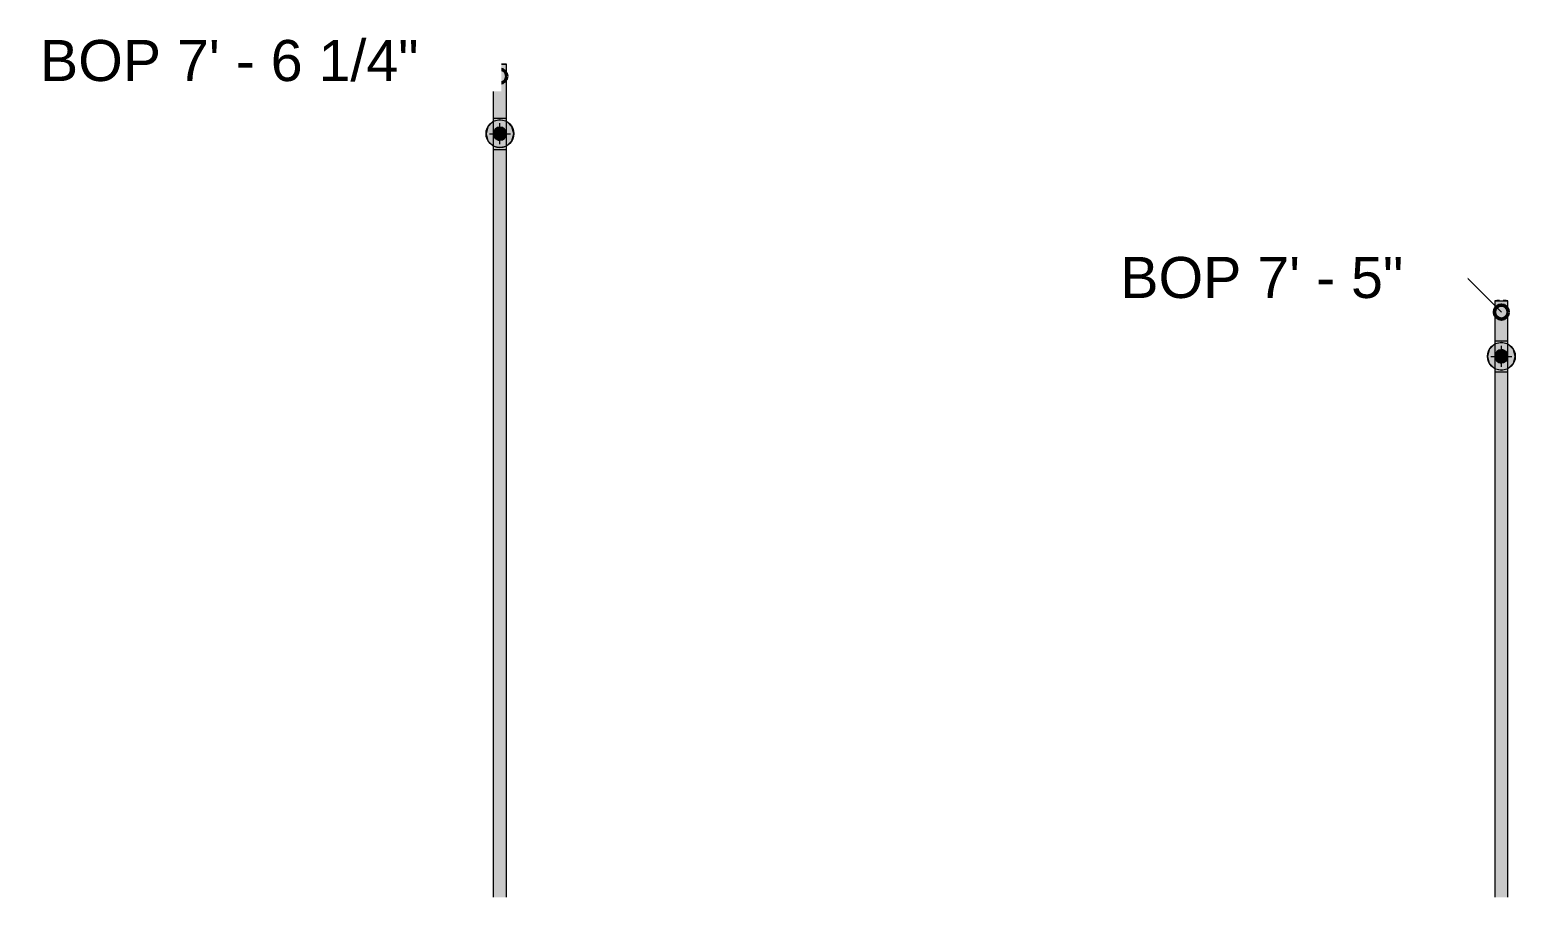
# Model space of a CAD drawing. Header units: inches. Extents: x -3385 to 41, y 7 to 1342.
# Drawn here: x -259.6 to -46, y 734 to 858.7 of the extents above; entities that cross this region are included whole.
import ezdxf

# ---------------------------------------------------------------- set-up
doc = ezdxf.new("R2010")
doc.units = ezdxf.units.IN
doc.header["$MEASUREMENT"] = 0
for name, color, linetype, lineweight in [('A-ANNO-NOTE', 131, 'Continuous', 9), ('G-ANNO-DIMS', 111, 'Continuous', 9), ('P-PIPE', 3, 'Continuous', 9), ('P-PIPE-CNTR', 3, 'Continuous', 9)]:
    doc.layers.add(name, color=color, linetype=linetype, lineweight=lineweight)
doc.styles.add('Arial', font='arial.ttf', dxfattribs={"height": 5.901198})

msp = doc.modelspace()

# ---------------------------------------------------------------- hatches: boundary and pattern name
at = {"layer": 'A-ANNO-NOTE'}
h = msp.add_hatch(color=256, dxfattribs=at)
edge = h.paths.add_edge_path(flags=0)
edge.add_arc((-192, 843.743), 2, 0, 360)
for points in [[(-192, 841.743), (-191, 842.011), (-190.268, 842.743), (-190, 843.743), (-190.268, 844.743), (-191, 845.475), (-192, 845.743), (-193, 845.475), (-193.732, 844.743), (-194, 843.743), (-193.732, 842.743), (-193, 842.011)], [(-48, 809.743), (-47, 810.011), (-46.268, 810.743), (-46, 811.743), (-46.268, 812.743), (-47, 813.475), (-48, 813.743), (-49, 813.475), (-49.732, 812.743), (-50, 811.743), (-49.732, 810.743), (-49, 810.011)]]:
    msp.add_hatch(color=256, dxfattribs=at).paths.add_polyline_path(points, flags=0)
h = msp.add_hatch(color=256, dxfattribs=at)
edge = h.paths.add_edge_path(flags=0)
edge.add_arc((-48, 811.743), 2, 0, 360)
at = {"layer": 'P-PIPE'}
h = msp.add_hatch(color=256, dxfattribs=at)
h.paths.add_polyline_path([(-192.672, 845.984), (-192.672, 845.985), (-192.672, 851.378)], flags=0)
h.paths.add_polyline_path([(-192, 845.983), (-192, 853.739), (-192.95, 853.743), (-192.95, 845.987), (-192.473, 845.983), (-192.246, 845.983)], flags=0)
for points in [[(-192, 845.983), (-191.05, 845.987), (-191.05, 853.743), (-191.525, 853.739), (-192, 853.739), (-192, 851.378)], [(-192, 842.793), (-191.754, 842.825), (-191.525, 842.92), (-191.328, 843.071), (-191.177, 843.268), (-191.082, 843.497), (-191.05, 843.743), (-191.082, 843.989), (-191.177, 844.218), (-191.328, 844.415), (-191.525, 844.566), (-191.754, 844.66), (-192, 844.693), (-192.246, 844.66), (-192.475, 844.566), (-192.672, 844.415), (-192.823, 844.218), (-192.918, 843.989), (-192.95, 843.743), (-192.918, 843.497), (-192.823, 843.268), (-192.672, 843.071), (-192.475, 842.92), (-192.246, 842.825)], [(-192, 733.983), (-191.05, 733.987), (-191.05, 841.499), (-191.525, 841.495), (-192, 841.495), (-192, 741.414)], [(-48, 813.983), (-48, 819.739), (-48.95, 819.743), (-48.95, 819.742), (-48.95, 813.987), (-48.473, 813.983), (-48.246, 813.983)], [(-48, 813.983), (-47.05, 813.987), (-47.05, 819.743), (-47.525, 819.739), (-48, 819.739)], [(-48, 810.793), (-47.754, 810.825), (-47.525, 810.92), (-47.328, 811.071), (-47.177, 811.268), (-47.082, 811.497), (-47.05, 811.743), (-47.082, 811.989), (-47.177, 812.218), (-47.328, 812.415), (-47.525, 812.566), (-47.754, 812.66), (-48, 812.693), (-48.246, 812.66), (-48.475, 812.566), (-48.672, 812.415), (-48.823, 812.218), (-48.918, 811.989), (-48.95, 811.743), (-48.918, 811.497), (-48.823, 811.268), (-48.672, 811.071), (-48.475, 810.92), (-48.246, 810.825)], [(-48, 733.983), (-47.05, 733.987), (-47.05, 809.499), (-47.525, 809.495), (-48, 809.495), (-48, 741.414)]]:
    msp.add_hatch(color=256, dxfattribs=at).paths.add_polyline_path(points, flags=0)
h = msp.add_hatch(color=256, dxfattribs=at)
h.paths.add_polyline_path([(-192.951, 843.743), (-192.918, 843.991), (-192.788, 844.275), (-192.655, 844.432), (-192.442, 844.58), (-192.244, 844.661), (-192, 844.694), (-192, 845.983), (-192.951, 845.987), (-192.951, 843.909)], flags=0)
h.paths.add_polyline_path([(-192, 841.495), (-192.006, 842.793), (-192.253, 842.826), (-192.477, 842.921), (-192.674, 843.073), (-192.841, 843.309), (-192.879, 843.381), (-192.933, 843.56), (-192.951, 843.74), (-192.951, 841.499), (-192.475, 841.495), (-192.246, 841.495)], flags=0)
h = msp.add_hatch(color=256, dxfattribs=at)
h.paths.add_polyline_path([(-191.049, 843.743), (-191.049, 845.987), (-191.525, 845.983), (-192, 845.983), (-191.994, 844.693), (-191.746, 844.659), (-191.523, 844.565), (-191.326, 844.414), (-191.159, 844.176), (-191.121, 844.104), (-191.067, 843.925), (-191.05, 843.751)], flags=0)
h.paths.add_polyline_path([(-192, 841.495), (-191.049, 841.499), (-191.05, 843.735), (-191.082, 843.495), (-191.213, 843.21), (-191.346, 843.053), (-191.539, 842.913), (-191.754, 842.824), (-192, 842.792), (-192, 842.682)], flags=0)
h = msp.add_hatch(color=256, dxfattribs=at)
h.paths.add_polyline_path([(-192.918, 843.503), (-192.95, 843.743), (-192.915, 843.994), (-192.823, 844.218), (-192.667, 844.418), (-192.475, 844.566), (-192.24, 844.661), (-192, 844.693), (-191.749, 844.658), (-191.525, 844.566), (-191.325, 844.41), (-191.177, 844.218), (-191.082, 843.989), (-191.05, 843.74), (-191.085, 843.492), (-191.177, 843.268), (-191.328, 843.071), (-191.526, 842.92), (-191.756, 842.825), (-192.003, 842.793), (-192.251, 842.827), (-192.475, 842.92), (-192.675, 843.076), (-192.823, 843.268), (-192.918, 843.499)], flags=0)
h.paths.add_polyline_path([(-192, 842.792), (-191.751, 842.826), (-191.523, 842.921), (-191.326, 843.073), (-191.175, 843.27), (-191.081, 843.499), (-191.05, 843.749), (-191.082, 843.991), (-191.178, 844.221), (-191.329, 844.416), (-191.527, 844.567), (-191.756, 844.661), (-192.006, 844.693), (-192.248, 844.66), (-192.478, 844.564), (-192.674, 844.414), (-192.825, 844.215), (-192.919, 843.986), (-192.95, 843.737), (-192.917, 843.494), (-192.822, 843.265), (-192.67, 843.069), (-192.473, 842.918), (-192.243, 842.824), (-192.002, 842.792)], flags=0)
h = msp.add_hatch(color=256, dxfattribs=at)
h.paths.add_polyline_path([(-192.672, 733.984), (-192.672, 733.985), (-192.672, 741.414)], flags=0)
h.paths.add_polyline_path([(-192, 733.983), (-192, 841.495), (-192.95, 841.498), (-192.95, 733.987), (-192.473, 733.983), (-192.246, 733.983)], flags=0)
h = msp.add_hatch(color=256, dxfattribs=at)
h.paths.add_polyline_path([(-48.951, 811.743), (-48.918, 811.991), (-48.788, 812.275), (-48.655, 812.432), (-48.442, 812.58), (-48.244, 812.661), (-48, 812.694), (-48, 813.983), (-48.951, 813.987), (-48.951, 811.909)], flags=0)
h.paths.add_polyline_path([(-48, 809.495), (-48.006, 810.793), (-48.253, 810.826), (-48.477, 810.921), (-48.674, 811.073), (-48.841, 811.309), (-48.879, 811.381), (-48.933, 811.56), (-48.951, 811.74), (-48.951, 809.499), (-48.475, 809.495), (-48.246, 809.495)], flags=0)
h = msp.add_hatch(color=256, dxfattribs=at)
h.paths.add_polyline_path([(-47.049, 811.743), (-47.049, 813.987), (-47.525, 813.983), (-48, 813.983), (-47.994, 812.693), (-47.746, 812.659), (-47.523, 812.565), (-47.326, 812.414), (-47.159, 812.176), (-47.121, 812.104), (-47.067, 811.925), (-47.05, 811.751)], flags=0)
h.paths.add_polyline_path([(-48, 809.495), (-47.049, 809.499), (-47.05, 811.735), (-47.082, 811.495), (-47.213, 811.21), (-47.346, 811.053), (-47.539, 810.913), (-47.754, 810.824), (-48, 810.792), (-48, 810.142)], flags=0)
h = msp.add_hatch(color=256, dxfattribs=at)
h.paths.add_polyline_path([(-48, 810.792), (-47.751, 810.826), (-47.523, 810.921), (-47.326, 811.073), (-47.175, 811.27), (-47.081, 811.499), (-47.05, 811.749), (-47.082, 811.991), (-47.178, 812.221), (-47.329, 812.416), (-47.527, 812.567), (-47.756, 812.661), (-48.006, 812.693), (-48.248, 812.66), (-48.478, 812.564), (-48.674, 812.414), (-48.825, 812.215), (-48.919, 811.986), (-48.95, 811.737), (-48.917, 811.494), (-48.822, 811.265), (-48.67, 811.069), (-48.473, 810.918), (-48.243, 810.824), (-48.002, 810.792)], flags=0)
h.paths.add_polyline_path([(-48, 810.793), (-48.251, 810.827), (-48.475, 810.92), (-48.675, 811.076), (-48.823, 811.268), (-48.918, 811.503), (-48.95, 811.743), (-48.915, 811.994), (-48.823, 812.218), (-48.667, 812.418), (-48.475, 812.566), (-48.24, 812.661), (-48, 812.693), (-47.749, 812.658), (-47.525, 812.566), (-47.325, 812.41), (-47.177, 812.218), (-47.082, 811.989), (-47.05, 811.74), (-47.085, 811.492), (-47.177, 811.268), (-47.328, 811.071), (-47.526, 810.92), (-47.756, 810.825)], flags=0)
h = msp.add_hatch(color=256, dxfattribs=at)
h.paths.add_polyline_path([(-48.672, 733.984), (-48.672, 733.985), (-48.672, 741.414)], flags=0)
h.paths.add_polyline_path([(-48, 733.983), (-48, 809.495), (-48.95, 809.498), (-48.95, 733.987), (-48.473, 733.983), (-48.246, 733.983)], flags=0)

# ---------------------------------------------------------------- linework, layer by layer
at = {"layer": 'A-ANNO-NOTE'}
for p, q in [((-193.732, 844.743), (-194, 843.743)), ((-193, 845.475), (-193.732, 844.743)), ((-192, 845.743), (-193, 845.475)), ((-191, 845.475), (-192, 845.743)), ((-190.268, 844.743), (-191, 845.475)), ((-190, 843.743), (-190.268, 844.743)), ((-194, 843.743), (-193.732, 842.743)), ((-193.732, 842.743), (-193, 842.011)), ((-193, 842.011), (-192, 841.743)), ((-192, 841.743), (-191, 842.011)), ((-191, 842.011), (-190.268, 842.743)), ((-190.268, 842.743), (-190, 843.743)), ((-49.732, 812.743), (-50, 811.743)), ((-50, 811.743), (-49.732, 810.743)), ((-49, 813.475), (-49.732, 812.743)), ((-48, 813.743), (-49, 813.475)), ((-47, 813.475), (-48, 813.743)), ((-46.268, 812.743), (-47, 813.475)), ((-46, 811.743), (-46.268, 812.743)), ((-46.268, 810.743), (-46, 811.743)), ((-49.732, 810.743), (-49, 810.011)), ((-49, 810.011), (-48, 809.743)), ((-48, 809.743), (-47, 810.011)), ((-47, 810.011), (-46.268, 810.743))]:
    msp.add_line(p, q, dxfattribs=at)
for centre in [(-192, 843.743), (-48, 811.743)]:
    msp.add_circle(centre, 2, dxfattribs=at)
at = {"layer": 'G-ANNO-DIMS'}
for p, q in [((-196.169, 854.412), (-202.576, 854.412)), ((-192, 852.005), (-196.169, 854.412)), ((-53.117, 823.224), (-60.915, 823.224)), ((-48, 818.108), (-53.117, 823.224))]:
    msp.add_line(p, q, dxfattribs=at)
at = {"layer": 'G-ANNO-DIMS', "lineweight": 50}
for centre in [(-192, 852.005), (-48, 818.108)]:
    msp.add_circle(centre, 1, dxfattribs=at)
at = {"layer": 'P-PIPE'}
for p, q in [((-192.95, 853.743), (-192.95, 845.987)), ((-191.05, 845.987), (-191.05, 853.743)), ((-192.951, 845.987), (-192.951, 841.499)), ((-191.049, 841.499), (-191.049, 845.987)), ((-192.95, 841.499), (-192.95, 733.987)), ((-191.05, 733.987), (-191.05, 841.499)), ((-48.95, 819.743), (-48.95, 813.987)), ((-48.95, 819.743), (-48.918, 819.742)), ((-48.918, 819.742), (-48.823, 819.741)), ((-48.823, 819.741), (-48.672, 819.74)), ((-48.672, 819.74), (-48.475, 819.739)), ((-48.475, 819.739), (-48.246, 819.739)), ((-48.246, 819.739), (-48, 819.739)), ((-47.05, 813.987), (-47.05, 819.743)), ((-48.951, 813.987), (-48.951, 809.499)), ((-47.049, 809.499), (-47.049, 813.987)), ((-48.95, 809.499), (-48.95, 733.987)), ((-47.05, 733.987), (-47.05, 809.499))]:
    msp.add_line(p, q, dxfattribs=at)
at = {"layer": 'P-PIPE', "flags": 128}
for points in [[(-48.246, 819.747), (-48.475, 819.746), (-48.672, 819.746), (-48.823, 819.745), (-48.918, 819.744), (-48.95, 819.743)], [(-48, 819.739), (-47.754, 819.739), (-47.525, 819.739), (-47.328, 819.74), (-47.177, 819.741), (-47.082, 819.742), (-47.05, 819.743)], [(-47.05, 819.743), (-47.082, 819.744), (-47.177, 819.745), (-47.328, 819.746), (-47.525, 819.746), (-47.754, 819.747)]]:
    msp.add_lwpolyline(points, dxfattribs=at)
at = {"layer": 'P-PIPE'}
for centre, radius, start, end in [((-192, 843.743), 0.95, 0, 180), ((-192, 844.218), 0.475, 270, 90), ((-192, 843.743), 0.95, 180, 0), ((-192, 843.268), 0.475, 90, 270), ((-48, 811.743), 0.95, 0, 180), ((-48, 811.743), 0.95, 180, 0), ((-48, 811.268), 0.475, 90, 270), ((-48, 812.218), 0.475, 270, 90)]:
    msp.add_arc(centre, radius, start, end, dxfattribs=at)
for centre, major_axis, start_param, end_param in [((-192, 853.743), (0.95, 0), 1.8325957, 3.1415927), ((-192, 853.743), (0.95, 0), 3.1415927, 4.712389), ((-192, 853.743), (0.95, 0), 0, 1.5707963), ((-192, 853.743), (0.95, 0), 4.712389, 6.2831853), ((-192, 845.987), (0.951, 0), 3.1415927, 3.403392), ((-192, 845.987), (0.951, 0), 3.4054884, 3.6651914), ((-192, 845.987), (0.95, 0), 3.6651914, 3.9260253), ((-192, 845.987), (0.951, 0), 3.6663729, 3.9269908), ((-192, 845.987), (0.95, 0), 3.9269908, 4.1882663), ((-192, 845.987), (0.951, 0), 3.9277311, 4.1887902), ((-192, 845.987), (0.95, 0), 4.1887902, 4.4503567), ((-192, 845.987), (0.951, 0), 4.1892397, 4.4505896), ((-192, 845.987), (0.95, 0), 4.4505896, 4.712389), ((-192, 845.987), (0.951, 0), 4.4508064, 4.712389), ((-192, 845.987), (0.951, 0), 4.712389, 6.0192896), ((-192, 845.987), (0.95, 0), 4.712389, 4.9741884), ((-192, 845.987), (0.95, 0), 4.9744212, 5.2359878), ((-192, 845.987), (0.95, 0), 5.2365116, 5.4977871), ((-192, 845.987), (0.95, 0), 5.4987526, 5.7595865), ((-192, 845.987), (0.951, 0), 6.0213859, 6.2831853), ((-192, 841.499), (0.951, 0), 3.1415927, 4.712389), ((-192, 841.499), (0.95, 0), 3.6651914, 3.9260253), ((-192, 841.499), (0.95, 0), 3.9269908, 4.1882663), ((-192, 841.499), (0.95, 0), 4.1887902, 4.4503567), ((-192, 841.499), (0.95, 0), 4.4505896, 4.712389), ((-192, 841.499), (0.951, 0), 4.712389, 6.2831853), ((-192, 841.499), (0.95, 0), 4.712389, 4.9741884), ((-192, 841.499), (0.95, 0), 4.9744212, 5.2359878), ((-192, 841.499), (0.95, 0), 5.2365116, 5.4977871), ((-192, 841.499), (0.95, 0), 5.4987526, 5.7595865), ((-48, 813.987), (0.951, 0), 3.1415927, 4.712389), ((-48, 813.987), (0.95, 0), 3.6651914, 3.9260253), ((-48, 813.987), (0.95, 0), 3.9269908, 4.1882663), ((-48, 813.987), (0.95, 0), 4.1887902, 4.4503567), ((-48, 813.987), (-0.95, 0), 1.3089969, 1.5707963), ((-48, 813.987), (0.95, 0), 4.712389, 4.9741884), ((-48, 813.987), (0.951, 0), 4.712389, 4.9739716), ((-48, 813.987), (0.95, 0), 4.9744212, 5.2359878), ((-48, 813.987), (0.951, 0), 4.9741884, 5.2355383), ((-48, 813.987), (0.95, 0), 5.2365116, 5.4977871), ((-48, 813.987), (0.951, 0), 5.2359878, 5.4970469), ((-48, 813.987), (0.95, 0), 5.4987526, 5.7595865), ((-48, 813.987), (0.951, 0), 5.4977871, 5.758405), ((-48, 813.987), (0.951, 0), 5.7595865, 6.0192896), ((-48, 813.987), (0.951, 0), 6.0213859, 6.2831853), ((-48, 809.499), (0.951, 0), 3.1415927, 4.712389), ((-48, 809.499), (0.95, 0), 3.6651914, 3.9260253), ((-48, 809.499), (0.95, 0), 3.9269908, 4.1882663), ((-48, 809.499), (0.95, 0), 4.1887902, 4.4503567), ((-48, 809.499), (0.95, 0), 4.4505896, 4.712389), ((-48, 809.499), (0.951, 0), 4.712389, 6.2831853), ((-48, 809.499), (0.95, 0), 4.712389, 4.9741884), ((-48, 809.499), (0.95, 0), 4.9744212, 5.2359878), ((-48, 809.499), (0.95, 0), 5.2365116, 5.4977871), ((-48, 809.499), (0.95, 0), 5.4987526, 5.7595865)]:
    msp.add_ellipse(centre, major_axis=major_axis, ratio=0.0041666, start_param=start_param, end_param=end_param, dxfattribs=at)
at = {"layer": 'P-PIPE-CNTR'}
for p, q in [((-192, 842.243), (-192, 845.243)), ((-193.5, 843.743), (-190.5, 843.743)), ((-49.5, 811.743), (-46.5, 811.743)), ((-48, 810.243), (-48, 813.243))]:
    msp.add_line(p, q, dxfattribs=at)

# ---------------------------------------------------------------- next in the draw order: texts
at = {"layer": 'G-ANNO-DIMS', "char_height": 5.9012, "attachment_point": 1, "line_spacing_factor": 0.938532, "style": 'Arial', "bg_fill": 3, "box_fill_scale": 1.25, "bg_fill_color": 0, "bg_fill_transparency": 0}
for s, insert, width in [('BOP 7\' - 6 1/4"', (-258.136, 857.216), 64.872), ('BOP 7\' - 5"', (-102.795, 826.029), 48.456)]:
    msp.add_mtext(s, dxfattribs=dict(at, insert=insert, width=width))

doc.saveas('drawing.dxf')
